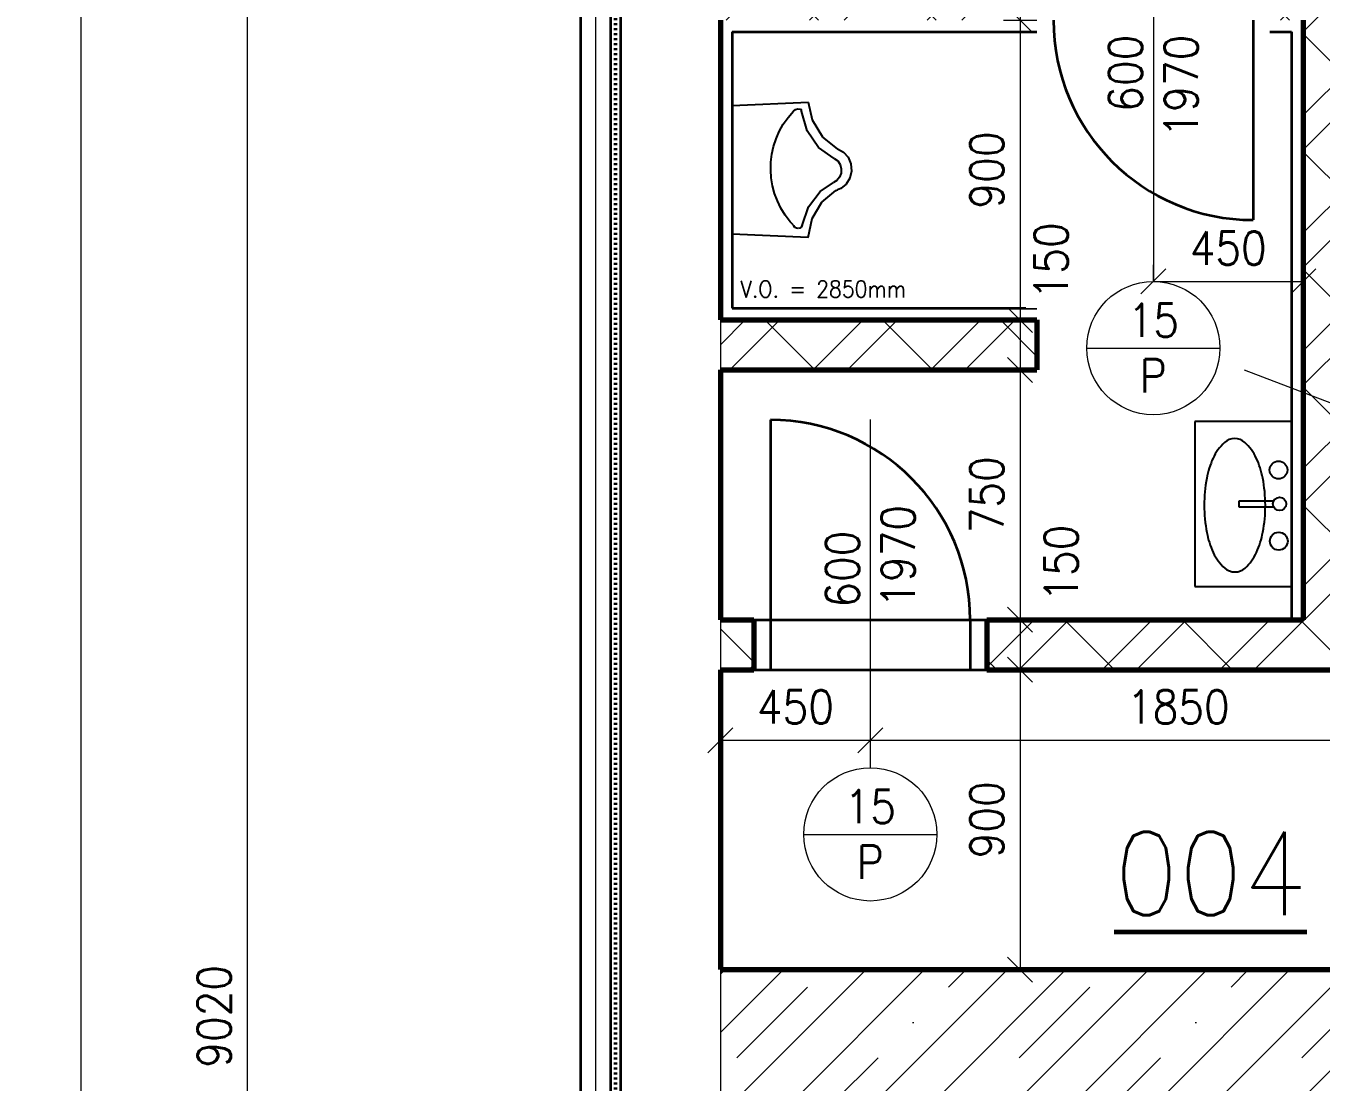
# Model space of a CAD drawing. Header units: millimetres. Extents: x 5932 to 41776, y 4339 to 21815.
# Drawn here: x 5932 to 9822, y 15442 to 18612 of the extents above; entities that cross this region are included whole.
import ezdxf

# ---------------------------------------------------------------- set-up
doc = ezdxf.new("R2010")
doc.units = ezdxf.units.MM
doc.header["$MEASUREMENT"] = 0
doc.linetypes.add('ACAD_ISO03W100', pattern=[30, 12, -18])
for name, color, linetype, lineweight in [('0.18', 51, 'Continuous', 18), ('0.25', 255, 'Continuous', 25), ('0.35', 6, 'Continuous', 35), ('0.6', 10, 'Continuous', 60), ('0.7', 30, 'Continuous', 70), ('Hydroizolácia', 50, 'ACAD_ISO03W100', 50)]:
    doc.layers.add(name, color=color, linetype=linetype, lineweight=lineweight)
doc.styles.add('MyTextStyle', font='romans.shx', dxfattribs={"width": 0.9})
doc.styles.get("Standard").update_dxf_attribs({"font": 'arial.ttf'})
doc.linetypes.add('TEPELNAIZOLACIA', pattern='A,0.004,[1,tepelnaizolacia,S=1,R=360,X=0,Y=0],-400', length=400.004)
doc.dimstyles.new('Standard SK ext', dxfattribs={"dimtxt": 100, "dimasz": 75, "dimexe": 50, "dimexo": 0, "dimgap": 50, "dimtad": 1, "dimdec": 0, "dimrnd": 5, "dimzin": 0, "dimdsep": 46, "dimtxsty": 'MyTextStyle', "dimblk": 'OBLIQUE', "dimcen": 0, "dimclrd": 51, "dimclre": 51, "dimadec": 0, "dimazin": 0, "dimtfac": 1, "dimtdec": 0, "dimtofl": 0, "dimtmove": 0, "dimatfit": 2, "dimfxl": 500, "dimfxlon": 1, "dimtolj": 1, "dimtzin": 0, "dimlwd": 18, "dimlwe": 18, "dimarcsym": 0})
doc.dimstyles.new('Standard SK int', dxfattribs={"dimtxt": 100, "dimasz": 75, "dimexe": 50, "dimexo": 0, "dimgap": 50, "dimtad": 1, "dimdec": 0, "dimrnd": 5, "dimzin": 0, "dimtxsty": 'MyTextStyle', "dimblk": 'OBLIQUE', "dimcen": 0, "dimclrd": 51, "dimclre": 51, "dimadec": 0, "dimazin": 1, "dimtm": 1e-09, "dimtfac": 1, "dimtdec": 0, "dimtofl": 0, "dimtmove": 0, "dimatfit": 2, "dimfxl": 50, "dimfxlon": 1, "dimtfill": 1, "dimtfillclr": 250, "dimtolj": 1, "dimtzin": 0, "dimlwd": 18, "dimlwe": 18, "dimarcsym": 0})

# ---------------------------------------------------------------- blocks, each defined once
blk = doc.blocks.new('A$C15221B2D')
for p, q in [((0, 0.2907), (0, 0.0001)), ((0.4951, 0.2907), (0, 0.2907)), ((0.4951, 0.0001), (0.4951, 0.2907)), ((0.2386, 0.237), (0.2386, 0.1326)), ((0.2565, 0.1326), (0.2565, 0.2371)), ((0.2386, 0.1326), (0.2565, 0.1326)), ((0, 0.0001), (0.4951, 0.0001))]:
    blk.add_line(p, q)
for centre, radius in [((0.1454, 0.2514), 0.0267), ((0.2474, 0.2548), 0.0199), ((0.3591, 0.2522), 0.0268)]:
    blk.add_circle(centre, radius)
for centre, radius, start, end in [((0.2194, -0.0526), 0.2615, 100.8917, 114.7868), ((0.2521, -0.2225), 0.4345, 90.1224, 100.8917), ((0.2521, -0.2225), 0.4345, 79.353, 90.1224), ((0.2841, -0.0525), 0.2615, 65.4579, 79.353), ((0.1702, 0.054), 0.1441, 114.7868, 138.0706), ((0.3329, 0.0544), 0.1441, 42.1741, 65.4579), ((0.0969, 0.1199), 0.0456, 138.0706, 180.1224), ((0.0969, 0.1199), 0.0456, 180.1224, 222.1741), ((0.4059, 0.1205), 0.0456, 0.1224, 42.1741), ((0.4059, 0.1205), 0.0456, 318.0706, 0.1224), ((0.1699, 0.186), 0.1441, 222.1741, 245.4579), ((0.3326, 0.1863), 0.1441, 294.7868, 318.0706), ((0.2187, 0.2928), 0.2615, 245.4579, 259.353), ((0.2834, 0.293), 0.2615, 280.8917, 294.7868), ((0.2507, 0.4629), 0.4345, 259.353, 270.1224), ((0.2507, 0.4629), 0.4345, 270.1224, 280.8917)]:
    blk.add_arc(centre, radius, start, end)
at = {"flags": 9}
for tag in ['YSIZE', 'XSIZE']:
    blk.add_attdef(tag, (0, 0.0001), '', height=0.0005, dxfattribs=at)
blk = doc.blocks.new('A$C6B186B46')
for p, q in [((0, 0.1288), (0.01, 0.3586)), ((0.01, 0.3586), (0.3952, 0.3586)), ((0.4052, 0.1299), (0.3952, 0.3586)), ((0.0212, 0.1683), (0.0191, 0.1614)), ((0.0191, 0.1614), (0.0198, 0.1544)), ((0.0258, 0.174), (0.0212, 0.1683)), ((0.3706, 0.1733), (0.3692, 0.174)), ((0.3747, 0.1699), (0.3706, 0.1733)), ((0.3773, 0.1654), (0.3747, 0.1699)), ((0.3767, 0.1554), (0.378, 0.1603)), ((0.378, 0.1603), (0.3773, 0.1654)), ((0.0527, 0.1169), (0, 0.1288)), ((0.0198, 0.1544), (0.0214, 0.1505)), ((0.0261, 0.15), (0.0214, 0.1505)), ((0.0854, 0.133), (0.0261, 0.15)), ((0.1035, 0.0864), (0.0527, 0.1169)), ((0.1347, 0.0988), (0.0854, 0.133)), ((0.3126, 0.1291), (0.2667, 0.0938)), ((0.3483, 0.1178), (0.2994, 0.089)), ((0.3692, 0.1481), (0.3126, 0.1291)), ((0.4052, 0.1299), (0.3483, 0.1178)), ((0.3692, 0.1481), (0.3737, 0.1512)), ((0.3737, 0.1512), (0.3767, 0.1554)), ((0.1395, 0.0421), (0.1035, 0.0864)), ((0.168, 0.0516), (0.1347, 0.0988)), ((0.2667, 0.0938), (0.2401, 0.0539)), ((0.2994, 0.089), (0.2645, 0.0469)), ((0.1395, 0.0421), (0.1487, 0.0242)), ((0.168, 0.0516), (0.1752, 0.0415)), ((0.1752, 0.0415), (0.1859, 0.0342)), ((0.2244, 0.0359), (0.2343, 0.044)), ((0.2343, 0.044), (0.2401, 0.0539)), ((0.258, 0.0324), (0.262, 0.0421)), ((0.2645, 0.0469), (0.262, 0.0421)), ((0.1487, 0.0242), (0.1642, 0.0102)), ((0.1642, 0.0102), (0.1841, 0.0018)), ((0.1841, 0.0018), (0.206, 0)), ((0.1859, 0.0342), (0.1987, 0.0306)), ((0.1987, 0.0306), (0.2121, 0.0312)), ((0.206, 0), (0.2273, 0.005)), ((0.2121, 0.0312), (0.2244, 0.0359)), ((0.2273, 0.005), (0.2453, 0.0163)), ((0.2453, 0.0163), (0.258, 0.0324))]:
    blk.add_line(p, q)
blk.add_arc((0.1975, -0.0062), 0.2489, 44.0303, 133.6078)
blk = doc.blocks.new('_Oblique')
at = {"color": 0, "linetype": 'ByBlock', "lineweight": -2}
blk.add_line((-0.5, -0.5), (0.5, 0.5), dxfattribs=at)
blk = doc.blocks.new('*D7')
at = {"layer": '0.25', "color": 51, "linetype": 'Continuous', "lineweight": 18, "ltscale": 2, "transparency": 16777216}
for p, q in [((9192.6, 18869.2), (9192.6, 19187.8)), ((8917.6, 18704.1), (9192.6, 18869.2)), ((8867.6, 18779.1), (8967.6, 18779.1)), ((8917.6, 18779.1), (8917.6, 18629.1)), ((8867.6, 18629.1), (8967.6, 18629.1))]:
    blk.add_line(p, q, dxfattribs=at)
at = {"layer": 'Defpoints', "color": 0, "ltscale": 2, "transparency": 16777216}
for p in [(8067.8, 18779.1), (8067.8, 18629.1), (8917.6, 18629.1)]:
    blk.add_point(p, dxfattribs=at)
at = {"layer": '0.25', "color": 51, "lineweight": 18, "ltscale": 2, "transparency": 16777216, "xscale": 75, "yscale": 75, "zscale": 75}
for p, rotation in [((8917.6, 18779.1), 90), ((8917.6, 18629.1), 270)]:
    blk.add_blockref('_Oblique', p, dxfattribs=dict(at, rotation=rotation))
at = {"layer": '0.25', "color": 0, "ltscale": 2, "transparency": 16777216, "insert": (9092.6, 19028.5), "char_height": 100, "attachment_point": 5, "rotation": 90, "style": 'MyTextStyle', "bg_fill": 3, "box_fill_scale": 1.25, "bg_fill_color": 256, "bg_fill_true_color": 13158600, "bg_fill_transparency": 0}
blk.add_mtext('\\A1;150', dxfattribs=at)
blk = doc.blocks.new('*D8')
at = {"layer": '0.25', "color": 51, "linetype": 'Continuous', "lineweight": 18, "ltscale": 2, "transparency": 16777216}
for p, q in [((8867.6, 18629.1), (8967.6, 18629.1)), ((8917.6, 18629.1), (8917.6, 17729.1)), ((8867.6, 17729.1), (8967.6, 17729.1))]:
    blk.add_line(p, q, dxfattribs=at)
at = {"layer": 'Defpoints', "color": 0, "ltscale": 2, "transparency": 16777216}
for p in [(8067.8, 18629.1), (8017.8, 17729.1), (8917.6, 17729.1)]:
    blk.add_point(p, dxfattribs=at)
at = {"layer": '0.25', "color": 51, "lineweight": 18, "ltscale": 2, "transparency": 16777216, "xscale": 75, "yscale": 75, "zscale": 75}
for p, rotation in [((8917.6, 18629.1), 90), ((8917.6, 17729.1), 270)]:
    blk.add_blockref('_Oblique', p, dxfattribs=dict(at, rotation=rotation))
at = {"layer": '0.25', "color": 0, "ltscale": 2, "transparency": 16777216, "insert": (8817.6, 18179.1), "char_height": 100, "attachment_point": 5, "rotation": 90, "style": 'MyTextStyle', "bg_fill": 3, "box_fill_scale": 1.25, "bg_fill_color": 256, "bg_fill_true_color": 13158600, "bg_fill_transparency": 0}
blk.add_mtext('\\A1;900', dxfattribs=at)
blk = doc.blocks.new('*D9')
at = {"layer": '0.25', "color": 51, "linetype": 'Continuous', "lineweight": 18, "ltscale": 2, "transparency": 16777216}
for p, q in [((8867.6, 17729.1), (8967.6, 17729.1)), ((8917.6, 17729.1), (8917.6, 17579.1)), ((8867.6, 17579.1), (8967.6, 17579.1))]:
    blk.add_line(p, q, dxfattribs=at)
at = {"layer": 'Defpoints', "color": 0, "ltscale": 2, "transparency": 16777216}
for p in [(8017.8, 17729.1), (8017.8, 17579.1), (8917.6, 17579.1)]:
    blk.add_point(p, dxfattribs=at)
at = {"layer": '0.25', "color": 51, "lineweight": 18, "ltscale": 2, "transparency": 16777216, "xscale": 75, "yscale": 75, "zscale": 75, "rotation": 270}
blk.add_blockref('_Oblique', (8917.6, 17579.1), dxfattribs=at)
at = {"layer": '0.25', "color": 0, "ltscale": 2, "transparency": 16777216, "insert": (9010.7, 17906.1), "char_height": 100, "attachment_point": 5, "rotation": 90, "style": 'MyTextStyle', "bg_fill": 3, "box_fill_scale": 1.25, "bg_fill_color": 256, "bg_fill_true_color": 13158600, "bg_fill_transparency": 0}
blk.add_mtext('\\A1;150', dxfattribs=at)
at = {"layer": '0.25', "color": 51, "lineweight": 18, "ltscale": 2, "transparency": 16777216, "xscale": 75, "yscale": 75, "zscale": 75, "rotation": 90}
blk.add_blockref('_Oblique', (8917.6, 17729.1), dxfattribs=at)
blk = doc.blocks.new('*D10')
at = {"layer": '0.25', "color": 51, "linetype": 'Continuous', "lineweight": 18, "ltscale": 2, "transparency": 16777216}
for p, q in [((8867.6, 17579.1), (8967.6, 17579.1)), ((8917.6, 17579.1), (8917.6, 16829.1)), ((8867.6, 16829.1), (8967.6, 16829.1))]:
    blk.add_line(p, q, dxfattribs=at)
at = {"layer": 'Defpoints', "color": 0, "ltscale": 2, "transparency": 16777216}
for p in [(8017.8, 17579.1), (8067.8, 16829.1), (8917.6, 16829.1)]:
    blk.add_point(p, dxfattribs=at)
at = {"layer": '0.25', "color": 51, "lineweight": 18, "ltscale": 2, "transparency": 16777216, "xscale": 75, "yscale": 75, "zscale": 75}
for p, rotation in [((8917.6, 17579.1), 90), ((8917.6, 16829.1), 270)]:
    blk.add_blockref('_Oblique', p, dxfattribs=dict(at, rotation=rotation))
at = {"layer": '0.25', "color": 0, "ltscale": 2, "transparency": 16777216, "insert": (8817.6, 17204.1), "char_height": 100, "attachment_point": 5, "rotation": 90, "style": 'MyTextStyle', "bg_fill": 3, "box_fill_scale": 1.25, "bg_fill_color": 256, "bg_fill_true_color": 13158600, "bg_fill_transparency": 0}
blk.add_mtext('\\A1;750', dxfattribs=at)
blk = doc.blocks.new('*D11')
at = {"layer": '0.25', "color": 51, "linetype": 'Continuous', "lineweight": 18, "ltscale": 2, "transparency": 16777216}
for p, q in [((8867.6, 16829.1), (8967.6, 16829.1)), ((8917.6, 16829.1), (8917.6, 16679.1)), ((8867.6, 16679.1), (8967.6, 16679.1))]:
    blk.add_line(p, q, dxfattribs=at)
at = {"layer": 'Defpoints', "color": 0, "ltscale": 2, "transparency": 16777216}
for p in [(8067.8, 16829.1), (8067.8, 16679.1), (8917.6, 16679.1)]:
    blk.add_point(p, dxfattribs=at)
at = {"layer": '0.25', "color": 51, "lineweight": 18, "ltscale": 2, "transparency": 16777216, "xscale": 75, "yscale": 75, "zscale": 75, "rotation": 270}
blk.add_blockref('_Oblique', (8917.6, 16679.1), dxfattribs=at)
at = {"layer": '0.25', "color": 0, "ltscale": 2, "transparency": 16777216, "insert": (9041.1, 16998.9), "char_height": 100, "attachment_point": 5, "rotation": 90, "style": 'MyTextStyle', "bg_fill": 3, "box_fill_scale": 1.25, "bg_fill_color": 256, "bg_fill_true_color": 13158600, "bg_fill_transparency": 0}
blk.add_mtext('\\A1;150', dxfattribs=at)
at = {"layer": '0.25', "color": 51, "lineweight": 18, "ltscale": 2, "transparency": 16777216, "xscale": 75, "yscale": 75, "zscale": 75, "rotation": 90}
blk.add_blockref('_Oblique', (8917.6, 16829.1), dxfattribs=at)
blk = doc.blocks.new('*D15')
at = {"layer": '0.25', "color": 51, "linetype": 'Continuous', "lineweight": 18, "ltscale": 2, "transparency": 16777216}
for p, q in [((8867.6, 16679.1), (8967.6, 16679.1)), ((8917.6, 16679.1), (8917.6, 15779.1)), ((8867.6, 15779.1), (8967.6, 15779.1))]:
    blk.add_line(p, q, dxfattribs=at)
at = {"layer": 'Defpoints', "color": 0, "ltscale": 2, "transparency": 16777216}
for p in [(8067.8, 16679.1), (8067.8, 15779.1), (8917.6, 15779.1)]:
    blk.add_point(p, dxfattribs=at)
at = {"layer": '0.25', "color": 51, "lineweight": 18, "ltscale": 2, "transparency": 16777216, "xscale": 75, "yscale": 75, "zscale": 75}
for p, rotation in [((8917.6, 16679.1), 90), ((8917.6, 15779.1), 270)]:
    blk.add_blockref('_Oblique', p, dxfattribs=dict(at, rotation=rotation))
at = {"layer": '0.25', "color": 0, "ltscale": 2, "transparency": 16777216, "insert": (8817.6, 16229.1), "char_height": 100, "attachment_point": 5, "rotation": 90, "style": 'MyTextStyle', "bg_fill": 3, "box_fill_scale": 1.25, "bg_fill_color": 256, "bg_fill_true_color": 13158600, "bg_fill_transparency": 0}
blk.add_mtext('\\A1;900', dxfattribs=at)
blk = doc.blocks.new('*D18')
at = {"layer": '0.25', "color": 51, "linetype": 'Continuous', "lineweight": 18, "ltscale": 2, "transparency": 16777216}
for p, q in [((8017.8, 16517.6), (8017.8, 16417.6)), ((8467.8, 16517.6), (8467.8, 16417.6)), ((8017.8, 16467.6), (8467.8, 16467.6))]:
    blk.add_line(p, q, dxfattribs=at)
at = {"layer": 'Defpoints', "color": 0, "ltscale": 2, "transparency": 16777216}
for p in [(8017.8, 16679.1), (8467.8, 16679.1), (8467.8, 16467.6)]:
    blk.add_point(p, dxfattribs=at)
at = {"layer": '0.25', "color": 51, "lineweight": 18, "ltscale": 2, "transparency": 16777216, "xscale": 75, "yscale": 75, "zscale": 75, "rotation": 180}
blk.add_blockref('_Oblique', (8017.8, 16467.6), dxfattribs=at)
at = {"layer": '0.25', "color": 51, "lineweight": 18, "ltscale": 2, "transparency": 16777216, "xscale": 75, "yscale": 75, "zscale": 75}
blk.add_blockref('_Oblique', (8467.8, 16467.6), dxfattribs=at)
at = {"layer": '0.25', "color": 0, "ltscale": 2, "transparency": 16777216, "insert": (8242.8, 16567.6), "char_height": 100, "attachment_point": 5, "style": 'MyTextStyle', "bg_fill": 3, "box_fill_scale": 1.25, "bg_fill_color": 256, "bg_fill_true_color": 13158600, "bg_fill_transparency": 0}
blk.add_mtext('\\A1;450', dxfattribs=at)
blk = doc.blocks.new('*D19')
at = {"layer": '0.25', "color": 51, "linetype": 'Continuous', "lineweight": 18, "ltscale": 2, "transparency": 16777216}
for p, q in [((8467.8, 16517.6), (8467.8, 16417.6)), ((10317.8, 16517.6), (10317.8, 16417.6)), ((8467.8, 16467.6), (10317.8, 16467.6))]:
    blk.add_line(p, q, dxfattribs=at)
at = {"layer": 'Defpoints', "color": 0, "ltscale": 2, "transparency": 16777216}
for p in [(8467.8, 16679.1), (10317.8, 16679.1), (10317.8, 16467.6)]:
    blk.add_point(p, dxfattribs=at)
at = {"layer": '0.25', "color": 51, "lineweight": 18, "ltscale": 2, "transparency": 16777216, "xscale": 75, "yscale": 75, "zscale": 75, "rotation": 180}
blk.add_blockref('_Oblique', (8467.8, 16467.6), dxfattribs=at)
at = {"layer": '0.25', "color": 51, "lineweight": 18, "ltscale": 2, "transparency": 16777216, "xscale": 75, "yscale": 75, "zscale": 75}
blk.add_blockref('_Oblique', (10317.8, 16467.6), dxfattribs=at)
at = {"layer": '0.25', "color": 0, "ltscale": 2, "transparency": 16777216, "insert": (9392.8, 16567.6), "char_height": 100, "attachment_point": 5, "style": 'MyTextStyle', "bg_fill": 3, "box_fill_scale": 1.25, "bg_fill_color": 256, "bg_fill_true_color": 13158600, "bg_fill_transparency": 0}
blk.add_mtext('\\A1;1850', dxfattribs=at)
blk = doc.blocks.new('*D26')
at = {"layer": '0.25', "color": 51, "linetype": 'Continuous', "lineweight": 18, "ltscale": 2, "transparency": 16777216}
for p, q in [((9317.8, 17844.7), (9317.8, 17894.7)), ((9767.8, 17844.7), (9767.8, 17894.7)), ((9317.8, 17844.7), (9767.8, 17844.7))]:
    blk.add_line(p, q, dxfattribs=at)
at = {"layer": 'Defpoints', "color": 0, "ltscale": 2, "transparency": 16777216}
for p in [(9317.8, 17844.7), (9767.8, 17844.7), (9767.8, 17844.7)]:
    blk.add_point(p, dxfattribs=at)
at = {"layer": '0.25', "color": 51, "lineweight": 18, "ltscale": 2, "transparency": 16777216, "xscale": 75, "yscale": 75, "zscale": 75, "rotation": 180}
blk.add_blockref('_Oblique', (9317.8, 17844.7), dxfattribs=at)
at = {"layer": '0.25', "color": 51, "lineweight": 18, "ltscale": 2, "transparency": 16777216, "xscale": 75, "yscale": 75, "zscale": 75}
blk.add_blockref('_Oblique', (9767.8, 17844.7), dxfattribs=at)
at = {"layer": '0.25', "color": 0, "ltscale": 2, "transparency": 16777216, "insert": (9542.8, 17944.7), "char_height": 100, "attachment_point": 5, "style": 'MyTextStyle', "bg_fill": 3, "box_fill_scale": 1.25, "bg_fill_color": 256, "bg_fill_true_color": 13158600, "bg_fill_transparency": 0}
blk.add_mtext('\\A1;450', dxfattribs=at)
blk = doc.blocks.new('*D52')
at = {"layer": '0.25', "color": 51, "linetype": 'Continuous', "lineweight": 18, "transparency": 16777216}
for p, q in [((7097.8, 20149.1), (6547.8, 20149.1)), ((6597.8, 11129.1), (6597.8, 20149.1)), ((7097.8, 11129.1), (6547.8, 11129.1))]:
    blk.add_line(p, q, dxfattribs=at)
at = {"layer": 'Defpoints', "color": 0, "linetype": 'Continuous', "transparency": 16777216}
for p in [(6597.8, 20149.1), (7597.8, 20149.1), (7597.8, 11129.1)]:
    blk.add_point(p, dxfattribs=at)
at = {"layer": '0.25', "color": 51, "linetype": 'Continuous', "lineweight": 18, "transparency": 16777216, "xscale": 75, "yscale": 75, "zscale": 75}
for p, rotation in [((6597.8, 20149.1), 90), ((6597.8, 11129.1), 270)]:
    blk.add_blockref('_Oblique', p, dxfattribs=dict(at, rotation=rotation))
at = {"layer": '0.25', "color": 0, "linetype": 'Continuous', "transparency": 16777216, "insert": (6497.8, 15639.1), "char_height": 100, "attachment_point": 5, "rotation": 90, "style": 'MyTextStyle'}
blk.add_mtext('\\A1;9020', dxfattribs=at)
blk = doc.blocks.new('*D82')
at = {"layer": '0.25', "color": 51, "linetype": 'Continuous', "lineweight": 18, "transparency": 16777216}
for p, q in [((6597.8, 20149.1), (6047.8, 20149.1)), ((6097.8, 9409.1), (6097.8, 20149.1)), ((6597.8, 9409.1), (6047.8, 9409.1))]:
    blk.add_line(p, q, dxfattribs=at)
at = {"layer": 'Defpoints', "color": 0, "linetype": 'Continuous', "transparency": 16777216}
for p in [(6097.8, 20149.1), (7597.8, 20149.1), (7597.8, 9409.1)]:
    blk.add_point(p, dxfattribs=at)
at = {"layer": '0.25', "color": 51, "linetype": 'Continuous', "lineweight": 18, "transparency": 16777216, "xscale": 75, "yscale": 75, "zscale": 75}
for p, rotation in [((6097.8, 20149.1), 90), ((6097.8, 9409.1), 270)]:
    blk.add_blockref('_Oblique', p, dxfattribs=dict(at, rotation=rotation))
at = {"layer": '0.25', "color": 0, "linetype": 'Continuous', "transparency": 16777216, "insert": (5997.8, 14779.1), "char_height": 100, "attachment_point": 5, "rotation": 90, "style": 'MyTextStyle'}
blk.add_mtext('\\A1;10740', dxfattribs=at)

msp = doc.modelspace()

# ---------------------------------------------------------------- hatches: boundary and pattern name
at = {"layer": '0.18', "ltscale": 2}
h = msp.add_hatch(dxfattribs=at)
h.set_pattern_fill('MURIVOSTREDNAPEVNOST', color=256, scale=250, pattern_type=2)
h.set_pattern_definition([(45, (41.8, 28.84), (0, 353.5534), []), (45, (291.8, 28.84), (0, 353.5534), []), (135, (41.8, 28.84), (-353.5534, 3e-14), [])])
h.paths.add_polyline_path([(11167.8, 15829.1), (11017.8, 15829.1), (11017.8, 15779.1), (11167.8, 15779.1)])
h.paths.add_polyline_path([(11167.8, 16980.1), (11017.8, 17037), (11017.8, 16829.1), (10667.8, 16829.1), (10667.8, 16679.1), (11017.8, 16679.1), (11017.8, 16629.1), (11167.8, 16629.1)])
h.paths.add_polyline_path([(11167.8, 18447.3), (11017.8, 18522), (11017.8, 18129.1), (10817.8, 18129.1), (10817.8, 17979.1), (11017.8, 17979.1), (11017.8, 17037), (11167.8, 16980.1)])
h.paths.add_polyline_path([(11167.8, 19729.1), (11017.8, 19729.1), (11017.8, 18522), (11167.8, 18447.3)])
h.paths.add_polyline_path([(10117.8, 18129.1), (9917.8, 18129.1), (9917.8, 19729.1), (9767.8, 19729.1), (9767.8, 18779.1), (9667.8, 18779.1), (9667.8, 18629.1), (9767.8, 18629.1), (9767.8, 17511.6), (9917.8, 17454.6), (9917.8, 17979.1), (10117.8, 17979.1)])
h.paths.add_polyline_path([(9917.8, 17454.6), (9767.8, 17511.6), (9767.8, 16829.1), (8817.8, 16829.1), (8817.8, 16679.1), (9917.8, 16679.1), (9967.8, 16679.1), (9967.8, 16829.1), (9917.8, 16829.1)])
h.paths.add_polyline_path([(8967.8, 18779.1), (8017.8, 18779.1), (8017.8, 18629.1), (8967.8, 18629.1)])
h.paths.add_polyline_path([(8967.8, 17729.1), (8017.8, 17729.1), (8017.8, 17579.1), (8967.8, 17579.1)])
h.paths.add_polyline_path([(8117.8, 16829.1), (8017.8, 16829.1), (8017.8, 16679.1), (8117.8, 16679.1)])
h = msp.add_hatch(dxfattribs=at)
h.set_pattern_fill('BETONSVYSTUZOU', color=256, scale=300, pattern_type=2)
h.set_pattern_definition([(45, (341.8, 28.84), (0, 424.264), []), (45, (641.8, 28.84), (212.132, 636.396), [300, -150, 0, -150]), (45, (941.8, 28.84), (0, 424.264), [])])
h.paths.add_polyline_path([(11167.8, 15779.1), (11017.8, 15779.1), (8017.8, 15779.1), (8017.8, 15379.1), (10867.8, 15379.1), (11167.8, 15379.1)])

# ---------------------------------------------------------------- linework, layer by layer
at = {"layer": '0.18', "linetype": 'TEPELNAIZOLACIA', "ltscale": 0.003333}
msp.add_line((7642.8, 20059.1), (7642.8, 11129.1), dxfattribs=at)
at = {"layer": '0.18', "ltscale": 2}
for p, q in [((9317.8, 18918.1), (9317.8, 17844.7)), ((9590.6, 17578.9), (11290.3, 16933.5))]:
    msp.add_line(p, q, dxfattribs=at)
at = {"layer": '0.18'}
for p, q in [((9117.8, 17644.7), (9517.8, 17644.7)), ((8267.8, 16185.1), (8667.8, 16185.1))]:
    msp.add_line(p, q, dxfattribs=at)
at = {"layer": '0.18', "linetype": 'Continuous'}
msp.add_line((8017.8, 15779.1), (8017.8, 15379.1), dxfattribs=at)
at = {"layer": '0.18', "ltscale": 2}
for centre in [(9317.8, 17644.7), (8467.8, 16185.1)]:
    msp.add_circle(centre, 200, dxfattribs=at)
at = {"layer": '0.35'}
for p, q in [((7597.8, 20149.1), (7597.8, 11504.1)), ((8052.8, 18594.1), (8967.6, 18594.1)), ((9617.8, 18629.1), (9617.8, 18029.1)), ((9667.8, 18594.1), (9732.8, 18594.1)), ((9732.8, 18594.1), (9732.8, 16829.1)), ((8052.8, 17764.1), (8967.8, 17764.1)), ((8167.8, 17429.1), (8167.8, 16829.1)), ((8117.8, 16829.1), (8817.8, 16829.1)), ((8167.8, 16829.1), (8167.8, 16679.1)), ((8767.8, 16829.1), (8767.8, 16679.1)), ((8117.8, 16679.1), (8817.8, 16679.1))]:
    msp.add_line(p, q, dxfattribs=at)
at = {"layer": '0.35', "ltscale": 2}
msp.add_line((8052.8, 18594.1), (8052.8, 17764.1), dxfattribs=at)
at = {"layer": '0.35'}
for points in [[(8467.8, 20059.1), (7687.8, 20059.1), (7687.8, 11129.1)], [(8467.8, 20029.1), (7717.8, 20029.1), (7717.8, 11129.1)]]:
    msp.add_lwpolyline(points, dxfattribs=at)
for centre, start, end in [((9617.8, 18629.1), 180, 270), ((8167.8, 16829.1), 0, 90)]:
    msp.add_arc(centre, 600, start, end, dxfattribs=at)
at = {"layer": '0.7'}
for p, q in [((8017.8, 18629.1), (8017.8, 17729.1)), ((9767.8, 18629.1), (9767.8, 16829.1)), ((8017.8, 17729.1), (8967.8, 17729.1)), ((8967.8, 17729.1), (8967.8, 17579.1)), ((8017.8, 17579.1), (8017.8, 16829.1)), ((8017.8, 17579.1), (8967.8, 17579.1)), ((8017.8, 16829.1), (8117.8, 16829.1)), ((8117.8, 16829.1), (8117.8, 16679.1)), ((8817.8, 16829.1), (9767.8, 16829.1)), ((8817.8, 16829.1), (8817.8, 16679.1)), ((8017.8, 16679.1), (8117.8, 16679.1)), ((8017.8, 16679.1), (8017.8, 15779.1)), ((8817.8, 16679.1), (9917.8, 16679.1)), ((8017.8, 15779.1), (11017.8, 15779.1))]:
    msp.add_line(p, q, dxfattribs=at)
at = {"layer": 'Hydroizolácia', "ltscale": 0.5}
msp.add_line((7702.8, 11129.1), (7702.8, 20044.1), dxfattribs=at)

# ---------------------------------------------------------------- block references
at = {"layer": '0.25', "color": 7, "yscale": 1000, "zscale": 1000}
for name, p, xscale, rotation in [('A$C6B186B46', (8411.4, 18381.7), -1000, 90), ('A$C15221B2D', (9442.2, 17424.2), 1000, 270)]:
    msp.add_blockref(name, p, dxfattribs=dict(at, xscale=xscale, rotation=rotation))

# ---------------------------------------------------------------- texts
at = {"layer": '0.25', "insert": (9317.8, 17644.7), "char_height": 100, "attachment_point": 5, "style": 'MyTextStyle'}
msp.add_mtext_dynamic_manual_height_columns('{\\Fromans|c238;15\\PP}', width=133.187, gutter_width=500, heights=[0], dxfattribs=at)
at = {"layer": '0.6', "insert": (9489.9, 15942.6), "char_height": 250, "attachment_point": 8, "style": 'MyTextStyle'}
msp.add_mtext('{\\Fromans|c238;\\L004}', dxfattribs=at)

# ---------------------------------------------------------------- dimensions: what is measured, and where the dimension line sits
at = {"layer": '0.25', "linetype": 'Continuous'}
for base, p1, angle, picture, middle in [((6097.8, 20149.1), (7597.8, 9409.1), 90, '*D82', (5997.8, 14779.1)), ((6597.8, 20149.1), (7597.8, 11129.1), 270, '*D52', (6497.8, 15639.1))]:
    dim = msp.add_linear_dim(base=base, p1=p1, p2=(7597.8, 20149.1), angle=angle, dimstyle='Standard SK ext', dxfattribs=at)
    dim.commit()
    dim.dimension.update_dxf_attribs({"geometry": picture, "text_midpoint": middle})

# ---------------------------------------------------------------- next in the draw order: dimensions: what is measured, and where the dimension line sits
at = {"layer": '0.25', "ltscale": 2}
dim = msp.add_linear_dim(base=(8917.6, 18629.1), p1=(8067.8, 18779.1), p2=(8067.8, 18629.1), angle=90, dimstyle='Standard SK int', override={"dimtmove": 1}, dxfattribs=at)
dim.commit()
dim.dimension.update_dxf_attribs({"geometry": '*D7', "text_midpoint": (9192.6, 18919.2), "dimtype": 160})
dim = msp.add_linear_dim(base=(9767.8, 17844.7), p1=(9317.8, 17844.7), p2=(9767.8, 17844.7), dimstyle='Standard SK int', dxfattribs=at)
dim.commit()
dim.dimension.update_dxf_attribs({"geometry": '*D26', "text_midpoint": (9542.8, 17944.7)})

# ---------------------------------------------------------------- next in the draw order: texts
at = {"layer": '0.25', "ltscale": 2, "insert": (9317.8, 18585.1), "char_height": 100, "attachment_point": 6, "rotation": 90, "style": 'MyTextStyle'}
msp.add_mtext_dynamic_manual_height_columns('{\\Fromans|c238;600\\P1970}', width=322.046, gutter_width=500, heights=[0], dxfattribs=at)

# ---------------------------------------------------------------- next in the draw order: dimensions: what is measured, and where the dimension line sits
at = {"layer": '0.25', "ltscale": 2}
dim = msp.add_linear_dim(base=(8917.6, 17729.1), p1=(8067.8, 18629.1), p2=(8017.8, 17729.1), angle=90, dimstyle='Standard SK int', override={"dimtmove": 1}, dxfattribs=at)
dim.commit()
dim.dimension.update_dxf_attribs({"geometry": '*D8', "text_midpoint": (8817.6, 18179.1)})

# ---------------------------------------------------------------- next in the draw order: dimensions: what is measured, and where the dimension line sits
dim = msp.add_linear_dim(base=(8917.6, 17579.1), p1=(8017.8, 17729.1), p2=(8017.8, 17579.1), angle=90, dimstyle='Standard SK int', override={"dimtmove": 2}, dxfattribs=at)
dim.commit()
dim.dimension.update_dxf_attribs({"geometry": '*D9', "text_midpoint": (9010.7, 17906.1), "dimtype": 160})

# ---------------------------------------------------------------- next in the draw order: texts
at = {"layer": '0.25', "linetype": 'Continuous', "insert": (8077.8, 17796.9), "char_height": 50, "attachment_point": 7, "style": 'MyTextStyle'}
msp.add_mtext_dynamic_manual_height_columns('{\\Fromans|c238;V.O. = 2850mm}', width=732.561, gutter_width=500, heights=[73.4], dxfattribs=at)

# ---------------------------------------------------------------- next in the draw order: dimensions: what is measured, and where the dimension line sits
at = {"layer": '0.25', "ltscale": 2}
dim = msp.add_linear_dim(base=(8917.6, 16829.1), p1=(8017.8, 17579.1), p2=(8067.8, 16829.1), angle=90, dimstyle='Standard SK int', override={"dimtmove": 1}, dxfattribs=at)
dim.commit()
dim.dimension.update_dxf_attribs({"geometry": '*D10', "text_midpoint": (8817.6, 17204.1)})

# ---------------------------------------------------------------- next in the draw order: linework, layer by layer
at = {"layer": '0.18', "linetype": 'Continuous'}
msp.add_line((8017.8, 17729.1), (8017.8, 17579.1), dxfattribs=at)

# ---------------------------------------------------------------- next in the draw order: dimensions: what is measured, and where the dimension line sits
at = {"layer": '0.25', "ltscale": 2}
dim = msp.add_linear_dim(base=(8917.6, 16679.1), p1=(8067.8, 16829.1), p2=(8067.8, 16679.1), angle=90, dimstyle='Standard SK int', override={"dimtmove": 2}, dxfattribs=at)
dim.commit()
dim.dimension.update_dxf_attribs({"geometry": '*D11', "text_midpoint": (9041.1, 16998.9), "dimtype": 160})

# ---------------------------------------------------------------- next in the draw order: linework, layer by layer
at = {"layer": '0.18', "ltscale": 2}
msp.add_line((8467.8, 17430.5), (8467.8, 16385.1), dxfattribs=at)

# ---------------------------------------------------------------- next in the draw order: texts
at = {"layer": '0.25', "ltscale": 2, "insert": (8467.8, 16865.3), "char_height": 100, "attachment_point": 4, "rotation": 90, "style": 'MyTextStyle'}
msp.add_mtext_dynamic_manual_height_columns('{\\Fromans|c238;600\\P1970}', width=322.046, gutter_width=500, heights=[0], dxfattribs=at)

# ---------------------------------------------------------------- next in the draw order: dimensions: what is measured, and where the dimension line sits
at = {"layer": '0.25', "ltscale": 2}
dim = msp.add_linear_dim(base=(8917.6, 15779.1), p1=(8067.8, 16679.1), p2=(8067.8, 15779.1), angle=90, dimstyle='Standard SK int', override={"dimtmove": 1}, dxfattribs=at)
dim.commit()
dim.dimension.update_dxf_attribs({"geometry": '*D15', "text_midpoint": (8817.6, 16229.1)})

# ---------------------------------------------------------------- next in the draw order: texts
at = {"layer": '0.25', "insert": (8467.8, 16185.1), "char_height": 100, "attachment_point": 5, "style": 'MyTextStyle'}
msp.add_mtext_dynamic_manual_height_columns('{\\Fromans|c238;15\\PP}', width=133.187, gutter_width=500, heights=[0], dxfattribs=at)

# ---------------------------------------------------------------- next in the draw order: dimensions: what is measured, and where the dimension line sits
at = {"layer": '0.25', "ltscale": 2}
dim = msp.add_linear_dim(base=(8467.8, 16467.6), p1=(8017.8, 16679.1), p2=(8467.8, 16679.1), dimstyle='Standard SK int', dxfattribs=at)
dim.commit()
dim.dimension.update_dxf_attribs({"geometry": '*D18', "text_midpoint": (8242.8, 16567.6)})

# ---------------------------------------------------------------- next in the draw order: linework, layer by layer
at = {"layer": '0.18', "linetype": 'Continuous'}
msp.add_line((8017.8, 16829.1), (8017.8, 16679.1), dxfattribs=at)

# ---------------------------------------------------------------- next in the draw order: dimensions: what is measured, and where the dimension line sits
at = {"layer": '0.25', "ltscale": 2}
dim = msp.add_linear_dim(base=(10317.8, 16467.6), p1=(8467.8, 16679.1), p2=(10317.8, 16679.1), dimstyle='Standard SK int', override={"dimtmove": 1}, dxfattribs=at)
dim.commit()
dim.dimension.update_dxf_attribs({"geometry": '*D19', "text_midpoint": (9392.8, 16567.6)})

doc.saveas('drawing.dxf')
